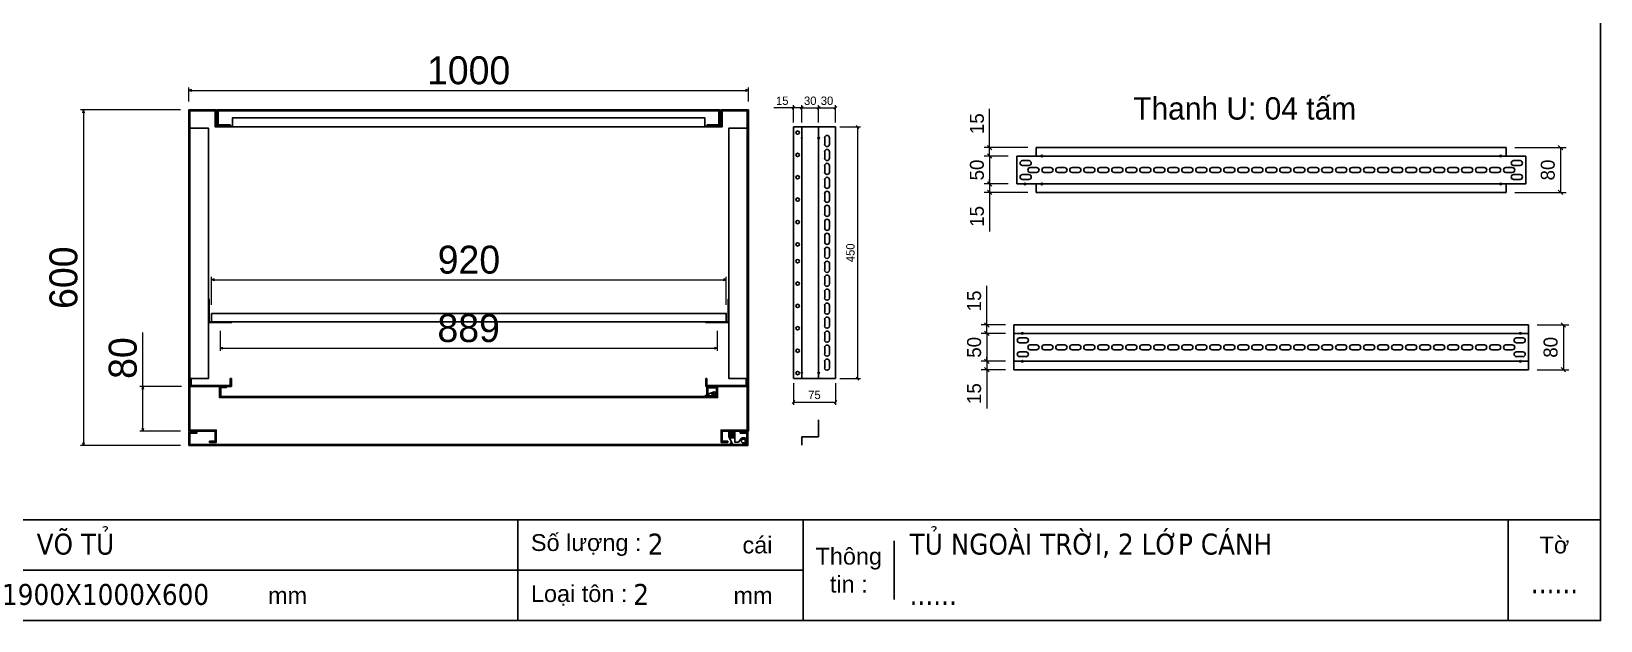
# Model space of a CAD drawing. Header units: millimetres. Extents: x 0 to 4455, y 0 to 3150.
# Drawn here: x 1651 to 4455, y 0 to 1053 of the extents above; entities that cross this region are included whole.
import ezdxf
from ezdxf.enums import TextEntityAlignment as Align

# ---------------------------------------------------------------- set-up
doc = ezdxf.new("R2010")
doc.units = ezdxf.units.MM
for name, color, linetype in [('CNC', 7, 'Continuous'), ('DIM', 253, 'Continuous'), ('Ghi chu', 7, 'Continuous')]:
    doc.layers.add(name, color=color, linetype=linetype)
doc.styles.add('Arial', font='arial.ttf')
doc.styles.add('Tahoma (Input Text)', font='tahoma.ttf')
doc.dimstyles.new('CNC', dxfattribs={"dimtxt": 50, "dimasz": 5, "dimexe": 5, "dimexo": 15, "dimgap": 10, "dimtad": 1, "dimdec": 0, "dimtxsty": 'Standard', "dimblk": 'OPEN30', "dimcen": 10, "dimclrd": 5, "dimclre": 5, "dimclrt": 3, "dimazin": 3, "dimtfac": 1, "dimtdec": 0, "dimtmove": 0, "dimatfit": 3, "dimldrblk": 'ARCHTICK', "dimlwd": 9, "dimlwe": 9})
doc.dimstyles.new('Dim-15', dxfattribs={"dimtxt": 15, "dimasz": 5, "dimexe": 5, "dimexo": 8, "dimgap": 5, "dimtad": 1, "dimdec": 0, "dimtxsty": 'Standard', "dimblk": 'OBLIQUE', "dimcen": 10, "dimclrd": 5, "dimclre": 5, "dimclrt": 3, "dimazin": 3, "dimtfac": 1, "dimtdec": 0, "dimtmove": 0, "dimatfit": 3, "dimldrblk": 'OBLIQUE', "dimlwd": 9, "dimlwe": 9})
doc.dimstyles.new('Dim-25', dxfattribs={"dimtxt": 25, "dimasz": 8, "dimexe": 10, "dimexo": 15, "dimgap": 10, "dimtad": 1, "dimdec": 0, "dimtxsty": 'Standard', "dimblk": 'OBLIQUE', "dimcen": 10, "dimclrd": 5, "dimclre": 5, "dimclrt": 3, "dimazin": 3, "dimtfac": 1, "dimtdec": 0, "dimtmove": 0, "dimatfit": 3, "dimldrblk": 'OBLIQUE', "dimlwd": 9, "dimlwe": 9})

# ---------------------------------------------------------------- blocks, each defined once
blk = doc.blocks.new('khungtenAsean2')
at = {"color": 7}
for p, q in [((2970, -1980), (0, -1980)), ((1680, -1980), (1680, -2100)), ((2020, -1980), (2020, -2100)), ((2860, -1980), (2860, -2100)), ((2128.3, -2005), (2128.3, -2075)), ((2020, -2040), (0, -2040))]:
    blk.add_line(p, q, dxfattribs=at)
blk.add_lwpolyline([(0, 0), (2970, 0), (2970, -2100), (0, -2100)], close=True, dxfattribs=at)
at = {"color": 2, "char_height": 20, "style": 'Arial'}
for s, insert, width, attachment_point in [('  Số lượng :', (1680, -2010), 917.634, 4), ('cái', (1947.6, -2010), 917.634, 4), ('Tờ', (2915, -2010), 110, 5), ('Thông\\Ptin :', (2074.2, -2040), 108.311, 5), ('mm', (1382.3, -2070), 917.634, 4), ('  Loại tôn :', (1680, -2070), 917.634, 4), ('mm', (1936.9, -2070), 917.634, 4)]:
    blk.add_mtext(s, dxfattribs=dict(at, insert=insert, width=width, attachment_point=attachment_point))
at = {"color": 1, "style": 'Tahoma (Input Text)', "flags": 8}
for tag, p in [('#01', (137.1, -2021.3)), ('#03', (506.6, -2019.3)), ('#05', (1106.6, -2021.3)), ('#07', (1834.7, -2021.3)), ('#09', (2146.7, -2021.3)), ('#02', (98.5, -2081.3)), ('#04', (486.1, -2081.3)), ('#06', (1065.3, -2081.3)), ('#08', (1817.4, -2081.3)), ('#10', (2146.7, -2081.3))]:
    blk.add_attdef(tag, p, '', height=25, dxfattribs=at)
blk.add_attdef('#11', text='', height=25, dxfattribs=at).set_placement((2915, -2067.3), align=Align.CENTER)
blk = doc.blocks.new('HL011-1-4')
h = blk.add_hatch()
h.set_pattern_fill('ANSI31', color=2, scale=0.5, style=0)
h.paths.add_polyline_path([(2.5, 0), (8.5, 0), (8.5, 12), (2.5, 12)])
at = {"color": 1}
for p, q in [((7, 23.5), (0, 10)), ((0, 0), (0, 10)), ((11, 0), (0, 0)), ((7, 23.5), (26, 23.5)), ((11, 0), (11, 19.5)), ((11, 19.5), (17, 19.5)), ((17, 19.5), (21.2, 13.9))]:
    blk.add_line(p, q, dxfattribs=at)
at = {"color": 2}
blk.add_lwpolyline([(2.5, 0), (2.5, 12), (8.5, 12), (8.5, 0)], dxfattribs=at)
at = {"color": 1}
blk.add_lwpolyline([(5.7, 21), (3, 21), (3, 23.5), (7, 23.5)], dxfattribs=at)
blk.add_circle((26, 17.5), 3.5, dxfattribs=at)
blk.add_arc((26, 17.5), 6, 216.8699, 90, dxfattribs=at)
blk = doc.blocks.new('*D4')
at = {"color": 0, "linetype": 'ByBlock', "lineweight": -2}
for p, q in [((1932, 948), (1937, 949.3)), ((1937, 946.6), (1932, 948)), ((1932, 948), (1937, 948)), ((2927, 949.3), (2932, 948)), ((2932, 948), (2927, 946.6)), ((2932, 948), (2927, 948))]:
    blk.add_line(p, q, dxfattribs=at)
at = {"layer": 'Defpoints', "color": 0, "transparency": 16777216}
for p in [(2932, 948), (1932, 913.1), (2932, 913.1)]:
    blk.add_point(p, dxfattribs=at)
at = {"layer": 'DIM', "color": 5, "lineweight": 9, "transparency": 16777216}
for p, q in [((1932, 928.1), (1932, 953)), ((1937, 948), (2927, 948)), ((2932, 928.1), (2932, 953))]:
    blk.add_line(p, q, dxfattribs=at)
at = {"layer": 'DIM', "color": 3, "transparency": 16777216, "insert": (2432, 983.5), "char_height": 50, "attachment_point": 5}
blk.add_mtext('1000', dxfattribs=at)
blk = doc.blocks.new('_ArchTick')
at = {"color": 0, "const_width": 0.15}
blk.add_lwpolyline([(-0.5, -0.5), (0.5, 0.5)], dxfattribs=at)
blk = doc.blocks.new('_Open30')
at = {"color": 0, "linetype": 'ByBlock', "lineweight": -2}
for p, q in [((-1, 0.27), (0, 0)), ((0, 0), (-1, -0.27)), ((0, 0), (-1, 0))]:
    blk.add_line(p, q, dxfattribs=at)
blk = doc.blocks.new('*D5')
at = {"color": 0, "linetype": 'ByBlock', "lineweight": -2}
for p, q in [((1742.2, 908.1), (1743.6, 913.1)), ((1743.6, 913.1), (1744.9, 908.1)), ((1743.6, 913.1), (1743.6, 908.1)), ((1743.6, 313.1), (1742.2, 318.1)), ((1744.9, 318.1), (1743.6, 313.1)), ((1743.6, 313.1), (1743.6, 318.1))]:
    blk.add_line(p, q, dxfattribs=at)
at = {"layer": 'Defpoints', "color": 0, "transparency": 16777216}
for p in [(1932, 913.1), (1743.6, 313.1), (1932, 313.1)]:
    blk.add_point(p, dxfattribs=at)
at = {"layer": 'DIM', "color": 5, "lineweight": 9, "transparency": 16777216}
for p, q in [((1917, 913.1), (1738.6, 913.1)), ((1743.6, 908.1), (1743.6, 318.1)), ((1917, 313.1), (1738.6, 313.1))]:
    blk.add_line(p, q, dxfattribs=at)
at = {"layer": 'DIM', "color": 3, "transparency": 16777216, "insert": (1708.1, 613.1), "char_height": 50, "attachment_point": 5, "rotation": 90}
blk.add_mtext('600', dxfattribs=at)
blk = doc.blocks.new('HL036-1-2')
at = {"layer": 'Ghi chu', "color": 1}
for p, q in [((-3, 17.8), (-18.9, 17.8)), ((-18.9, 15.8), (-18.9, 17.8)), ((-12.1, 15.8), (-18.9, 15.8)), ((-16.4, 1), (-16.4, 14)), ((-15.6, 15), (-3.9, 17.7)), ((0, 0), (-15.4, 0)), ((-14.4, 3), (-14.4, 11.9)), ((0, 2), (-13.4, 2)), ((-13.1, 12.8), (-4.3, 9.8)), ((-6.2, 2), (-6.2, 0)), ((-1.2, 2), (-1.2, 0)), ((0, 0), (0, 2))]:
    blk.add_line(p, q, dxfattribs=at)
for radius in [4.1, 2.1]:
    blk.add_circle((-3, 13.7), radius, dxfattribs=at)
for centre, start, end in [((-15.4, 14), 102.9616, 180), ((-15.4, 1), 180, 270), ((-13.4, 11.9), 71.3254, 180), ((-13.4, 3), 180, 270)]:
    blk.add_arc(centre, 1, start, end, dxfattribs=at)
blk = doc.blocks.new('*D13')
at = {"color": 0, "linetype": 'ByBlock', "lineweight": -2}
for p, q in [((4387.4, 841.6), (4379.4, 849.6)), ((4379.4, 769.6), (4387.4, 761.6))]:
    blk.add_line(p, q, dxfattribs=at)
at = {"layer": 'Defpoints', "color": 0, "transparency": 16777216}
for p in [(4286.4, 845.6), (4286.4, 765.6), (4383.4, 765.6)]:
    blk.add_point(p, dxfattribs=at)
at = {"layer": 'DIM', "color": 5, "lineweight": 9, "transparency": 16777216}
for p, q in [((4301.4, 845.6), (4393.4, 845.6)), ((4383.4, 845.6), (4383.4, 765.6)), ((4301.4, 765.6), (4393.4, 765.6))]:
    blk.add_line(p, q, dxfattribs=at)
at = {"layer": 'DIM', "color": 3, "transparency": 16777216, "insert": (4360.7, 805.6), "char_height": 25, "attachment_point": 5, "rotation": 90}
blk.add_mtext('80', dxfattribs=at)
blk = doc.blocks.new('_Oblique')
at = {"color": 0, "linetype": 'ByBlock', "lineweight": -2}
blk.add_line((-0.5, -0.5), (0.5, 0.5), dxfattribs=at)
blk = doc.blocks.new('*D14')
at = {"color": 0, "linetype": 'ByBlock', "lineweight": -2}
for p, q in [((3367.1, 826.6), (3359.1, 834.6)), ((3359.1, 784.6), (3367.1, 776.6))]:
    blk.add_line(p, q, dxfattribs=at)
at = {"layer": 'Defpoints', "color": 0, "transparency": 16777216}
for p in [(3411.4, 830.6), (3363.1, 780.6), (3411.4, 780.6)]:
    blk.add_point(p, dxfattribs=at)
at = {"layer": 'DIM', "color": 5, "lineweight": 9, "transparency": 16777216}
for p, q in [((3396.4, 830.6), (3353.1, 830.6)), ((3363.1, 830.6), (3363.1, 780.6)), ((3396.4, 780.6), (3353.1, 780.6))]:
    blk.add_line(p, q, dxfattribs=at)
at = {"layer": 'DIM', "color": 3, "transparency": 16777216, "insert": (3340.4, 805.6), "char_height": 25, "attachment_point": 5, "rotation": 90}
blk.add_mtext('50', dxfattribs=at)
blk = doc.blocks.new('*D15')
at = {"color": 0, "linetype": 'ByBlock', "lineweight": -2}
for p, q in [((3359.1, 849.6), (3367.1, 841.6)), ((3367.1, 826.6), (3359.1, 834.6))]:
    blk.add_line(p, q, dxfattribs=at)
at = {"layer": 'Defpoints', "color": 0, "transparency": 16777216}
for p in [(3363.1, 845.6), (3446.4, 845.6), (3411.4, 830.6)]:
    blk.add_point(p, dxfattribs=at)
at = {"layer": 'DIM', "color": 5, "lineweight": 9, "transparency": 16777216}
for p, q in [((3363.1, 845.6), (3363.1, 915.2)), ((3431.4, 845.6), (3353.1, 845.6)), ((3363.1, 830.6), (3363.1, 845.6)), ((3396.4, 830.6), (3353.1, 830.6)), ((3363.1, 830.6), (3363.1, 822.6))]:
    blk.add_line(p, q, dxfattribs=at)
at = {"layer": 'DIM', "color": 3, "transparency": 16777216, "insert": (3340.4, 888.4), "char_height": 25, "attachment_point": 5, "rotation": 90}
blk.add_mtext('15', dxfattribs=at)
blk = doc.blocks.new('*D16')
at = {"color": 0, "linetype": 'ByBlock', "lineweight": -2}
for p, q in [((3359.1, 784.6), (3367.1, 776.6)), ((3367.1, 761.6), (3359.1, 769.6))]:
    blk.add_line(p, q, dxfattribs=at)
at = {"layer": 'Defpoints', "color": 0, "transparency": 16777216}
for p in [(3363.1, 765.6), (3411.4, 780.6), (3446.4, 765.6)]:
    blk.add_point(p, dxfattribs=at)
at = {"layer": 'DIM', "color": 5, "lineweight": 9, "transparency": 16777216}
for p, q in [((3363.1, 780.6), (3363.1, 788.6)), ((3396.4, 780.6), (3353.1, 780.6)), ((3431.4, 765.6), (3353.1, 765.6)), ((3363.1, 780.6), (3363.1, 765.6)), ((3363.1, 765.6), (3363.1, 695.9))]:
    blk.add_line(p, q, dxfattribs=at)
at = {"layer": 'DIM', "color": 3, "transparency": 16777216, "insert": (3340.4, 722.7), "char_height": 25, "attachment_point": 5, "rotation": 90}
blk.add_mtext('15', dxfattribs=at)
blk = doc.blocks.new('ovan8.5x20')
at = {"layer": 'CNC', "color": 2, "lineweight": -3}
for p, q in [((5.7, 4.2), (-5.8, 4.2)), ((-5.8, -4.2), (5.7, -4.2))]:
    blk.add_line(p, q, dxfattribs=at)
for centre, start, end in [((-5.8, 0), 90, 270), ((5.7, 0), 270, 90)]:
    blk.add_arc(centre, 4.25, start, end, dxfattribs=at)
blk = doc.blocks.new('f3daunguoc')
at = {"layer": 'CNC', "color": 2, "lineweight": -3}
blk.add_circle((0, 0), 1.5, dxfattribs=at)
blk = doc.blocks.new('*D17')
at = {"color": 0, "linetype": 'ByBlock', "lineweight": -2}
for p, q in [((1987.7, 487.2), (1992.7, 488.5)), ((1992.7, 485.8), (1987.7, 487.2)), ((1987.7, 487.2), (1992.7, 487.2)), ((2871.2, 488.5), (2876.2, 487.2)), ((2876.2, 487.2), (2871.2, 485.8)), ((2876.2, 487.2), (2871.2, 487.2))]:
    blk.add_line(p, q, dxfattribs=at)
at = {"layer": 'Defpoints', "color": 0, "transparency": 16777216}
for p in [(1987.7, 532.8), (2876.2, 532.8), (2876.2, 487.2)]:
    blk.add_point(p, dxfattribs=at)
at = {"layer": 'DIM', "color": 5, "lineweight": 9, "transparency": 16777216}
for p, q in [((1987.7, 517.8), (1987.7, 482.2)), ((2876.2, 517.8), (2876.2, 482.2)), ((1992.7, 487.2), (2871.2, 487.2))]:
    blk.add_line(p, q, dxfattribs=at)
at = {"layer": 'DIM', "color": 3, "transparency": 16777216, "insert": (2432, 522.7), "char_height": 50, "attachment_point": 5}
blk.add_mtext('889', dxfattribs=at)
blk = doc.blocks.new('*D18')
at = {"color": 0, "linetype": 'ByBlock', "lineweight": -2}
for p, q in [((1972.5, 609.5), (1977.5, 610.8)), ((1977.5, 608.2), (1972.5, 609.5)), ((1972.5, 609.5), (1977.5, 609.5)), ((2887.5, 610.8), (2892.5, 609.5)), ((2892.5, 609.5), (2887.5, 608.2)), ((2892.5, 609.5), (2887.5, 609.5))]:
    blk.add_line(p, q, dxfattribs=at)
at = {"layer": 'Defpoints', "color": 0, "transparency": 16777216}
for p in [(2892.5, 609.5), (1972.5, 549.3), (2892.5, 549.3)]:
    blk.add_point(p, dxfattribs=at)
at = {"layer": 'DIM', "color": 5, "lineweight": 9, "transparency": 16777216}
for p, q in [((1972.5, 564.3), (1972.5, 614.5)), ((1977.5, 609.5), (2887.5, 609.5)), ((2892.5, 564.3), (2892.5, 614.5))]:
    blk.add_line(p, q, dxfattribs=at)
at = {"layer": 'DIM', "color": 3, "transparency": 16777216, "insert": (2432.5, 645), "char_height": 50, "attachment_point": 5}
blk.add_mtext('920', dxfattribs=at)
blk = doc.blocks.new('*D23')
at = {"color": 0, "linetype": 'ByBlock', "lineweight": -2}
for p, q in [((3129.5, 880.1), (3124.5, 885.1)), ((3124.5, 435.1), (3129.5, 430.1))]:
    blk.add_line(p, q, dxfattribs=at)
at = {"layer": 'Defpoints', "color": 0, "transparency": 16777216}
for p in [(3087.5, 882.6), (3087.5, 432.6), (3127, 432.6)]:
    blk.add_point(p, dxfattribs=at)
at = {"layer": 'DIM', "color": 5, "lineweight": 9, "transparency": 16777216}
for p, q in [((3095.5, 882.6), (3132, 882.6)), ((3127, 882.6), (3127, 432.6)), ((3095.5, 432.6), (3132, 432.6))]:
    blk.add_line(p, q, dxfattribs=at)
at = {"layer": 'DIM', "color": 3, "transparency": 16777216, "insert": (3114.3, 657.6), "char_height": 15, "attachment_point": 5, "rotation": 90}
blk.add_mtext('450', dxfattribs=at)
blk = doc.blocks.new('*D24')
at = {"color": 0, "linetype": 'ByBlock', "lineweight": -2}
for p, q in [((3015, 393.3), (3010, 388.3)), ((3085, 388.3), (3090, 393.3))]:
    blk.add_line(p, q, dxfattribs=at)
at = {"layer": 'Defpoints', "color": 0, "transparency": 16777216}
for p in [(3012.5, 432.6), (3087.5, 432.6), (3087.5, 390.8)]:
    blk.add_point(p, dxfattribs=at)
at = {"layer": 'DIM', "color": 5, "lineweight": 9, "transparency": 16777216}
for p, q in [((3012.5, 424.6), (3012.5, 385.8)), ((3087.5, 424.6), (3087.5, 385.8)), ((3012.5, 390.8), (3087.5, 390.8))]:
    blk.add_line(p, q, dxfattribs=at)
at = {"layer": 'DIM', "color": 3, "transparency": 16777216, "insert": (3050, 403.5), "char_height": 15, "attachment_point": 5}
blk.add_mtext('75', dxfattribs=at)
blk = doc.blocks.new('*D25')
at = {"color": 0, "linetype": 'ByBlock', "lineweight": -2}
for p, q in [((3030, 919.1), (3025, 914.1)), ((3055, 914.1), (3060, 919.1))]:
    blk.add_line(p, q, dxfattribs=at)
at = {"layer": 'Defpoints', "color": 0, "transparency": 16777216}
for p in [(3057.5, 916.6), (3027.5, 882.6), (3057.5, 882.6)]:
    blk.add_point(p, dxfattribs=at)
at = {"layer": 'DIM', "color": 5, "lineweight": 9, "transparency": 16777216}
for p, q in [((3027.5, 890.6), (3027.5, 921.6)), ((3027.5, 916.6), (3057.5, 916.6)), ((3057.5, 890.6), (3057.5, 921.6))]:
    blk.add_line(p, q, dxfattribs=at)
at = {"layer": 'DIM', "color": 3, "transparency": 16777216, "insert": (3042.5, 929.3), "char_height": 15, "attachment_point": 5}
blk.add_mtext('30', dxfattribs=at)
blk = doc.blocks.new('*D26')
at = {"color": 0, "linetype": 'ByBlock', "lineweight": -2}
for p, q in [((3060, 919.1), (3055, 914.1)), ((3085, 914.1), (3090, 919.1))]:
    blk.add_line(p, q, dxfattribs=at)
at = {"layer": 'Defpoints', "color": 0, "transparency": 16777216}
for p in [(3087.5, 916.6), (3057.5, 882.6), (3087.5, 882.6)]:
    blk.add_point(p, dxfattribs=at)
at = {"layer": 'DIM', "color": 5, "lineweight": 9, "transparency": 16777216}
for p, q in [((3057.5, 890.6), (3057.5, 921.6)), ((3057.5, 916.6), (3087.5, 916.6)), ((3087.5, 890.6), (3087.5, 921.6))]:
    blk.add_line(p, q, dxfattribs=at)
at = {"layer": 'DIM', "color": 3, "transparency": 16777216, "insert": (3072.5, 929.3), "char_height": 15, "attachment_point": 5}
blk.add_mtext('30', dxfattribs=at)
blk = doc.blocks.new('*D27')
at = {"color": 0, "linetype": 'ByBlock', "lineweight": -2}
for p, q in [((3015, 919.1), (3010, 914.1)), ((3025, 914.1), (3030, 919.1))]:
    blk.add_line(p, q, dxfattribs=at)
at = {"layer": 'Defpoints', "color": 0, "transparency": 16777216}
for p in [(3012.5, 916.6), (3012.5, 882.6), (3027.5, 882.6)]:
    blk.add_point(p, dxfattribs=at)
at = {"layer": 'DIM', "color": 5, "lineweight": 9, "transparency": 16777216}
for p, q in [((3012.5, 916.6), (2977.3, 916.6)), ((3012.5, 890.6), (3012.5, 921.6)), ((3027.5, 916.6), (3012.5, 916.6)), ((3027.5, 890.6), (3027.5, 921.6))]:
    blk.add_line(p, q, dxfattribs=at)
at = {"layer": 'DIM', "color": 3, "transparency": 16777216, "insert": (2992.4, 929.3), "char_height": 15, "attachment_point": 5}
blk.add_mtext('15', dxfattribs=at)
blk = doc.blocks.new('f2dauxuoi')
at = {"layer": 'CNC', "color": 2, "lineweight": -3}
blk.add_circle((0, 0), 1, dxfattribs=at)
blk = doc.blocks.new('*D28')
at = {"color": 0, "linetype": 'ByBlock', "lineweight": -2}
for p, q in [((1848.3, 413.6), (1849.6, 418.6)), ((1849.6, 418.6), (1851, 413.6)), ((1849.6, 418.6), (1849.6, 413.6)), ((1849.6, 338.6), (1848.3, 343.6)), ((1851, 343.6), (1849.6, 338.6)), ((1849.6, 338.6), (1849.6, 343.6))]:
    blk.add_line(p, q, dxfattribs=at)
at = {"layer": 'Defpoints', "color": 0, "transparency": 16777216}
for p in [(1849.6, 418.6), (1934, 418.6), (1932, 338.6)]:
    blk.add_point(p, dxfattribs=at)
at = {"layer": 'DIM', "color": 5, "lineweight": 9, "transparency": 16777216}
for p, q in [((1849.6, 418.6), (1849.6, 515.2)), ((1919, 418.6), (1844.6, 418.6)), ((1849.6, 343.6), (1849.6, 413.6)), ((1917, 338.6), (1844.6, 338.6))]:
    blk.add_line(p, q, dxfattribs=at)
at = {"layer": 'DIM', "color": 3, "transparency": 16777216, "insert": (1814.1, 469.4), "char_height": 50, "attachment_point": 5, "rotation": 90}
blk.add_mtext('80', dxfattribs=at)
blk = doc.blocks.new('*D29')
at = {"color": 0, "linetype": 'ByBlock', "lineweight": -2}
for p, q in [((4392.4, 524.6), (4384.4, 532.6)), ((4384.4, 452.6), (4392.4, 444.6))]:
    blk.add_line(p, q, dxfattribs=at)
at = {"layer": 'Defpoints', "color": 0, "transparency": 16777216}
for p in [(4326.4, 528.6), (4326.4, 448.6), (4388.4, 448.6)]:
    blk.add_point(p, dxfattribs=at)
at = {"layer": 'DIM', "color": 5, "lineweight": 9, "transparency": 16777216}
for p, q in [((4341.4, 528.6), (4398.4, 528.6)), ((4388.4, 528.6), (4388.4, 448.6)), ((4341.4, 448.6), (4398.4, 448.6))]:
    blk.add_line(p, q, dxfattribs=at)
at = {"layer": 'DIM', "color": 3, "transparency": 16777216, "insert": (4365.7, 488.6), "char_height": 25, "attachment_point": 5, "rotation": 90}
blk.add_mtext('80', dxfattribs=at)
blk = doc.blocks.new('*D30')
at = {"color": 0, "linetype": 'ByBlock', "lineweight": -2}
for p, q in [((3362.1, 509.6), (3354.1, 517.6)), ((3354.1, 467.6), (3362.1, 459.6))]:
    blk.add_line(p, q, dxfattribs=at)
at = {"layer": 'Defpoints', "color": 0, "transparency": 16777216}
for p in [(3406.4, 513.6), (3358.1, 463.6), (3406.4, 463.6)]:
    blk.add_point(p, dxfattribs=at)
at = {"layer": 'DIM', "color": 5, "lineweight": 9, "transparency": 16777216}
for p, q in [((3391.4, 513.6), (3348.1, 513.6)), ((3358.1, 513.6), (3358.1, 463.6)), ((3391.4, 463.6), (3348.1, 463.6))]:
    blk.add_line(p, q, dxfattribs=at)
at = {"layer": 'DIM', "color": 3, "transparency": 16777216, "insert": (3335.4, 488.6), "char_height": 25, "attachment_point": 5, "rotation": 90}
blk.add_mtext('50', dxfattribs=at)
blk = doc.blocks.new('*D31')
at = {"color": 0, "linetype": 'ByBlock', "lineweight": -2}
for p, q in [((3354.1, 532.6), (3362.1, 524.6)), ((3362.1, 509.6), (3354.1, 517.6))]:
    blk.add_line(p, q, dxfattribs=at)
at = {"layer": 'Defpoints', "color": 0, "transparency": 16777216}
for p in [(3358.1, 528.6), (3406.4, 528.6), (3406.4, 513.6)]:
    blk.add_point(p, dxfattribs=at)
at = {"layer": 'DIM', "color": 5, "lineweight": 9, "transparency": 16777216}
for p, q in [((3358.1, 528.6), (3358.1, 598.3)), ((3391.4, 528.6), (3348.1, 528.6)), ((3391.4, 513.6), (3348.1, 513.6)), ((3358.1, 513.6), (3358.1, 528.6)), ((3358.1, 513.6), (3358.1, 505.6))]:
    blk.add_line(p, q, dxfattribs=at)
at = {"layer": 'DIM', "color": 3, "transparency": 16777216, "insert": (3335.4, 571.5), "char_height": 25, "attachment_point": 5, "rotation": 90}
blk.add_mtext('15', dxfattribs=at)
blk = doc.blocks.new('*D32')
at = {"color": 0, "linetype": 'ByBlock', "lineweight": -2}
for p, q in [((3354.1, 467.6), (3362.1, 459.6)), ((3362.1, 444.6), (3354.1, 452.6))]:
    blk.add_line(p, q, dxfattribs=at)
at = {"layer": 'Defpoints', "color": 0, "transparency": 16777216}
for p in [(3406.4, 463.6), (3358.1, 448.6), (3406.4, 448.6)]:
    blk.add_point(p, dxfattribs=at)
at = {"layer": 'DIM', "color": 5, "lineweight": 9, "transparency": 16777216}
for p, q in [((3391.4, 463.6), (3348.1, 463.6)), ((3358.1, 463.6), (3358.1, 471.6)), ((3358.1, 463.6), (3358.1, 448.6)), ((3391.4, 448.6), (3348.1, 448.6)), ((3358.1, 448.6), (3358.1, 379))]:
    blk.add_line(p, q, dxfattribs=at)
at = {"layer": 'DIM', "color": 3, "transparency": 16777216, "insert": (3335.4, 405.8), "char_height": 25, "attachment_point": 5, "rotation": 90}
blk.add_mtext('15', dxfattribs=at)

msp = doc.modelspace()

# ---------------------------------------------------------------- linework, layer by layer
at = {"color": 7}
for p, q in [((3012.5, 882.6), (3087.5, 882.6)), ((3012.5, 432.6), (3012.5, 882.6)), ((3027.5, 432.6), (3027.5, 882.6)), ((3057.5, 432.6), (3057.5, 882.6)), ((3087.5, 882.6), (3087.5, 432.6)), ((3446.4, 845.6), (4286.4, 845.6)), ((3411.4, 830.6), (4321.4, 830.6)), ((3411.4, 780.6), (3411.4, 830.6)), ((4321.4, 830.6), (4321.4, 780.6)), ((4321.4, 780.6), (3411.4, 780.6)), ((4286.4, 765.6), (3446.4, 765.6)), ((3406.4, 528.6), (4326.4, 528.6)), ((3406.4, 448.6), (3406.4, 528.6)), ((3406.4, 513.6), (4326.4, 513.6)), ((4326.4, 528.6), (4326.4, 448.6)), ((4326.4, 463.6), (3406.4, 463.6)), ((3087.5, 432.6), (3012.5, 432.6)), ((4326.4, 448.6), (3406.4, 448.6)), ((3057.5, 328.7), (3057.5, 358.7)), ((3027.5, 328.7), (3057.5, 328.7)), ((3027.5, 328.7), (3027.5, 313.7))]:
    msp.add_line(p, q, dxfattribs=at)
for p, q in [((3446.4, 845.6), (3446.4, 830.6)), ((4286.4, 845.6), (4286.4, 830.6)), ((3446.4, 765.6), (3446.4, 780.6)), ((4286.4, 765.6), (4286.4, 780.6))]:
    msp.add_line(p, q)
for points in [[(1969, 318.6), (1981, 318.6), (1981, 340.6), (1934, 340.6), (1934, 911.1), (1979, 911.1), (1979, 884.1), (2006, 884.1), (2006, 886.1), (2006, 886.1), (2006, 886.1), (1981, 886.1), (1981, 913.1), (1932, 913.1), (1932, 338.6), (1979, 338.6), (1979, 320.6), (1969, 320.6)], [(2879.4, 887.1), (2879.4, 911.1), (1984.5, 911.1), (1984.5, 887.1), (1982.5, 887.1), (1982.5, 913.1), (2881.4, 913.1), (2881.4, 887.1)], [(2895, 318.6), (2883, 318.6), (2883, 340.6), (2930, 340.6), (2930, 911.1), (2885, 911.1), (2885, 884.1), (2858, 884.1), (2858, 886.1), (2860, 886.1), (2860, 886.1), (2883, 886.1), (2883, 913.1), (2932, 913.1), (2932, 338.6), (2885, 338.6), (2885, 320.6), (2895, 320.6)], [(2917, 335.1), (2929, 335.1), (2929, 315.1), (1934, 315.1), (1934, 335.1), (1946, 335.1), (1946, 337.1), (1932, 337.1), (1932, 313.1), (2931, 313.1), (2931, 337.1), (2917, 337.1)]]:
    msp.add_lwpolyline(points, close=True, dxfattribs=at)
at = {"color": 8}
msp.add_lwpolyline([(2854, 884.1), (2885, 884.1), (2885, 882.6), (1979, 882.6), (1979, 884.1), (2010, 884.1), (2010, 899.1), (2854, 899.1), (2854, 884.1)], dxfattribs=at)
for points in [[(1934, 880.6), (1967, 880.6), (1967, 432.6), (1934, 432.6)], [(2930, 880.6), (2897, 880.6), (2897, 432.6), (2930, 432.6)], [(2008.5, 532.8), (1967, 532.8), (1967, 574.3), (1968.5, 574.3), (1968.5, 534.3), (2008.5, 534.3)], [(2855.5, 532.8), (2897, 532.8), (2897, 574.3), (2895.5, 574.3), (2895.5, 534.3), (2855.5, 534.3)], [(1972.5, 549.3), (2892.5, 549.3), (2892.5, 534.3), (1972.5, 534.3)]]:
    msp.add_lwpolyline(points, close=True, dxfattribs=at)
at = {"color": 3}
for points in [[(2006, 432.6), (2006, 420.6), (1936, 420.6), (1936, 432.6), (1934, 432.6), (1934, 418.6), (2008, 418.6), (2008, 432.6)], [(2857.9, 432.6), (2857.9, 420.6), (2927.9, 420.6), (2927.9, 432.6), (2929.9, 432.6), (2929.9, 418.6), (2855.9, 418.6), (2855.9, 432.6)]]:
    msp.add_lwpolyline(points, close=True, dxfattribs=at)
at = {"color": 6}
msp.add_lwpolyline([(2864.9, 418.6), (2876.9, 418.6), (2876.9, 398.6), (1987, 398.6), (1987, 418.6), (1999, 418.6), (1999, 416.6), (1989, 416.6), (1989, 400.6), (2874.9, 400.6), (2874.9, 416.6), (2864.9, 416.6)], close=True, dxfattribs=at)
at = {"color": 2}
for centre in [(3020, 872.6), (3020, 832.6), (3020, 792.6), (3020, 752.6), (3020, 712.6), (3020, 672.6), (3020, 642.6), (3020, 602.6), (3020, 562.6), (3020, 522.6), (3020, 482.6), (3020, 442.6)]:
    msp.add_circle(centre, 3, dxfattribs=at)

# ---------------------------------------------------------------- block references
at = {"color": 7}
ref = msp.add_blockref('khungtenAsean2', (0, 3150), dxfattribs=dict(at, xscale=1.5, yscale=1.5, zscale=1.5))
ref.add_attrib('#11', '......', dxfattribs={"color": 1, "height": 37.5, "style": 'Tahoma (Input Text)'}).set_placement((4372.5, 49), align=Align.CENTER)
ref.add_attrib('#09', 'TỦ NGOÀI TRỜI, 2 LỚP CÁNH', (3220.1, 118.1), dxfattribs={"color": 1, "height": 37.5, "style": 'Tahoma (Input Text)'})
ref.add_attrib('#10', '......', (3220.1, 28.1), dxfattribs={"color": 1, "height": 37.5, "style": 'Tahoma (Input Text)'})
ref.add_attrib('#08', '2', (2726.2, 28.1), dxfattribs={"color": 1, "height": 37.5, "style": 'Tahoma (Input Text)'})
ref.add_attrib('#07', '2', (2752, 118.1), dxfattribs={"color": 1, "height": 37.5, "style": 'Tahoma (Input Text)'})
ref.add_attrib('#06', '1900X1000X600', (1598, 28.1), dxfattribs={"color": 1, "height": 37.5, "style": 'Tahoma (Input Text)'})
ref.add_attrib('#05', 'VÕ TỦ', (1659.9, 118.1), dxfattribs={"color": 1, "height": 37.5, "style": 'Tahoma (Input Text)'})
at = {"lineweight": -3, "xscale": -1}
msp.add_blockref('f2dauxuoi', (3027.5, 862.6), dxfattribs=at)
at = {"lineweight": -3}
for name, p, rotation in [('f3daunguoc', (3057.5, 862.6), 270), ('f3daunguoc', (3456.4, 830.6), 270), ('f3daunguoc', (3426.4, 780.6), 270), ('f3daunguoc', (4276.4, 780.6), 90), ('f3daunguoc', (3421.4, 513.6), 270), ('f3daunguoc', (3421.4, 463.6), 270), ('f2dauxuoi', (3027.5, 442.6), 180)]:
    msp.add_blockref(name, p, dxfattribs=dict(at, rotation=rotation))
at = {"lineweight": -3, "xscale": -1}
for p, rotation in [((4276.4, 830.6), 90), ((3456.4, 780.6), 270), ((4311.4, 513.6), 90), ((4311.4, 463.6), 90), ((3057.5, 442.6), 270)]:
    msp.add_blockref('f3daunguoc', p, dxfattribs=dict(at, rotation=rotation))
at = {"color": 7, "xscale": -1, "rotation": 180}
for name, p in [('HL036-1-2', (2873.8, 418.4)), ('HL011-1-4', (2897, 338.6))]:
    msp.add_blockref(name, p, dxfattribs=at)
at = {"layer": 'CNC', "lineweight": -3, "xscale": -1}
for p, rotation in [((3072.5, 857.6), 270), ((3072.5, 832.6), 270), ((3072.5, 807.6), 270), ((4305.4, 818.1), 180), ((3072.5, 782.6), 270), ((4305.4, 793.1), 180), ((3072.5, 757.6), 270), ((3072.5, 732.6), 270), ((3072.5, 707.6), 270), ((3072.5, 682.6), 270), ((4310.4, 501.1), 180), ((4310.4, 476.1), 180)]:
    msp.add_blockref('ovan8.5x20', p, dxfattribs=dict(at, rotation=rotation))
at = {"layer": 'CNC', "lineweight": -3}
for p, rotation in [((3427.4, 818.1), 180), ((3427.4, 793.1), 180), ((3072.5, 657.6), 270), ((3072.5, 632.6), 270), ((3072.5, 607.6), 270), ((3072.5, 582.6), 270), ((3072.5, 557.6), 270), ((3072.5, 532.6), 270), ((3072.5, 507.6), 270), ((3422.4, 501.1), 180), ((3072.5, 482.6), 270), ((3422.4, 476.1), 180), ((3072.5, 457.6), 270)]:
    msp.add_blockref('ovan8.5x20', p, dxfattribs=dict(at, rotation=rotation))
for p in [(3441.4, 805.6), (3466.4, 805.6), (3491.4, 805.6), (3516.4, 805.6), (3541.4, 805.6), (3566.4, 805.6), (3591.4, 805.6), (3616.4, 805.6), (3641.4, 805.6), (3666.4, 805.6), (3691.4, 805.6), (3716.4, 805.6), (3741.4, 805.6), (3766.4, 805.6), (3791.4, 805.6), (3441.4, 488.6), (3466.4, 488.6), (3491.4, 488.6), (3516.4, 488.6), (3541.4, 488.6), (3566.4, 488.6), (3591.4, 488.6), (3616.4, 488.6), (3641.4, 488.6), (3666.4, 488.6), (3691.4, 488.6), (3716.4, 488.6), (3741.4, 488.6), (3766.4, 488.6), (3791.4, 488.6)]:
    msp.add_blockref('ovan8.5x20', p, dxfattribs=at)
at = {"layer": 'CNC', "lineweight": -3, "xscale": -1}
for p in [(3816.4, 805.6), (3841.4, 805.6), (3866.4, 805.6), (3891.4, 805.6), (3916.4, 805.6), (3941.4, 805.6), (3966.4, 805.6), (3991.4, 805.6), (4016.4, 805.6), (4041.4, 805.6), (4066.4, 805.6), (4091.4, 805.6), (4116.4, 805.6), (4141.4, 805.6), (4166.4, 805.6), (4191.4, 805.6), (4216.4, 805.6), (4241.4, 805.6), (4266.4, 805.6), (4291.4, 805.6), (3816.4, 488.6), (3841.4, 488.6), (3866.4, 488.6), (3891.4, 488.6), (3916.4, 488.6), (3941.4, 488.6), (3966.4, 488.6), (3991.4, 488.6), (4016.4, 488.6), (4041.4, 488.6), (4066.4, 488.6), (4091.4, 488.6), (4116.4, 488.6), (4141.4, 488.6), (4166.4, 488.6), (4191.4, 488.6), (4216.4, 488.6), (4241.4, 488.6), (4266.4, 488.6), (4291.4, 488.6)]:
    msp.add_blockref('ovan8.5x20', p, dxfattribs=at)

# ---------------------------------------------------------------- texts
at = {"color": 7, "insert": (3818.9, 915.4), "char_height": 40, "width": 915, "attachment_point": 5}
msp.add_mtext('Thanh U: 04 tấm', dxfattribs=at)

# ---------------------------------------------------------------- dimensions: what is measured, and where the dimension line sits
at = {"layer": 'DIM'}
for base, p1, p2, picture, middle in [((2932, 948), (1932, 913.1), (2932, 913.1), '*D4', (2432, 983.5)), ((2892.5, 609.5), (1972.5, 549.3), (2892.5, 549.3), '*D18', (2432.5, 645)), ((2876.2398195, 487.184067), (1987.7398195, 532.7879317), (2876.2398195, 532.7879317), '*D17', (2431.9898195, 522.7127164))]:
    dim = msp.add_linear_dim(base=base, p1=p1, p2=p2, dimstyle='CNC', dxfattribs=at)
    dim.commit()
    dim.dimension.update_dxf_attribs({"geometry": picture, "text_midpoint": middle})
at = {"layer": 'DIM', "color": 7}
for base, p1, p2, picture, middle in [((3012.5, 916.6), (3027.5, 882.6), (3012.5, 882.6), '*D27', (2992.4, 929.3)), ((3087.5, 390.8), (3012.5, 432.6), (3087.5, 432.6), '*D24', (3050, 403.5))]:
    dim = msp.add_linear_dim(base=base, p1=p1, p2=p2, dimstyle='Dim-15', dxfattribs=at)
    dim.commit()
    dim.dimension.update_dxf_attribs({"geometry": picture, "text_midpoint": middle})
for base, p1, p2, picture, middle in [((3057.5, 916.6), (3027.5, 882.6), (3057.5, 882.6), '*D25', (3042.5, 916.6)), ((3087.5, 916.6), (3057.5, 882.6), (3087.5, 882.6), '*D26', (3072.5, 916.6))]:
    dim = msp.add_linear_dim(base=base, p1=p1, p2=p2, dimstyle='Dim-15', dxfattribs=at)
    dim.commit()
    dim.dimension.update_dxf_attribs({"geometry": picture, "text_midpoint": middle, "dimtype": 160})
at = {"layer": 'DIM'}
dim = msp.add_linear_dim(base=(1743.6, 313.1), p1=(1932, 913.1), p2=(1932, 313.1), angle=90, dimstyle='CNC', dxfattribs=at)
dim.commit()
dim.dimension.update_dxf_attribs({"geometry": '*D5', "text_midpoint": (1743.6, 613.1), "dimtype": 160})
at = {"layer": 'DIM', "color": 7}
for base, p1, p2, dimstyle, picture, middle in [((3363.1, 845.6), (3411.4, 830.6), (3446.4, 845.6), 'Dim-25', '*D15', (3340.4, 888.4)), ((3127, 432.6), (3087.5, 882.6), (3087.5, 432.6), 'Dim-15', '*D23', (3114.3, 657.6)), ((4383.4, 765.6), (4286.4, 845.6), (4286.4, 765.6), 'Dim-25', '*D13', (4360.7, 805.6)), ((3363.1, 765.6), (3411.4, 780.6), (3446.4, 765.6), 'Dim-25', '*D16', (3340.4, 722.7)), ((3358.1, 528.6), (3406.4, 513.6), (3406.4, 528.6), 'Dim-25', '*D31', (3335.4, 571.5)), ((4388.4, 448.6), (4326.4, 528.6), (4326.4, 448.6), 'Dim-25', '*D29', (4365.7, 488.6)), ((3358.1, 448.6), (3406.4, 463.6), (3406.4, 448.6), 'Dim-25', '*D32', (3335.4, 405.8))]:
    dim = msp.add_linear_dim(base=base, p1=p1, p2=p2, angle=90, dimstyle=dimstyle, dxfattribs=at)
    dim.commit()
    dim.dimension.update_dxf_attribs({"geometry": picture, "text_midpoint": middle})
for base, p1, p2, picture, middle in [((3363.1, 780.6), (3411.4, 830.6), (3411.4, 780.6), '*D14', (3363.1, 805.6)), ((3358.1, 463.6), (3406.4, 513.6), (3406.4, 463.6), '*D30', (3358.1, 488.6))]:
    dim = msp.add_linear_dim(base=base, p1=p1, p2=p2, angle=90, dimstyle='Dim-25', dxfattribs=at)
    dim.commit()
    dim.dimension.update_dxf_attribs({"geometry": picture, "text_midpoint": middle, "dimtype": 160})
at = {"layer": 'DIM'}
dim = msp.add_linear_dim(base=(1849.6, 418.6), p1=(1932, 338.6), p2=(1934, 418.6), angle=90, dimstyle='CNC', dxfattribs=at)
dim.commit()
dim.dimension.update_dxf_attribs({"geometry": '*D28', "text_midpoint": (1814.1, 469.4)})

doc.saveas('drawing.dxf')
